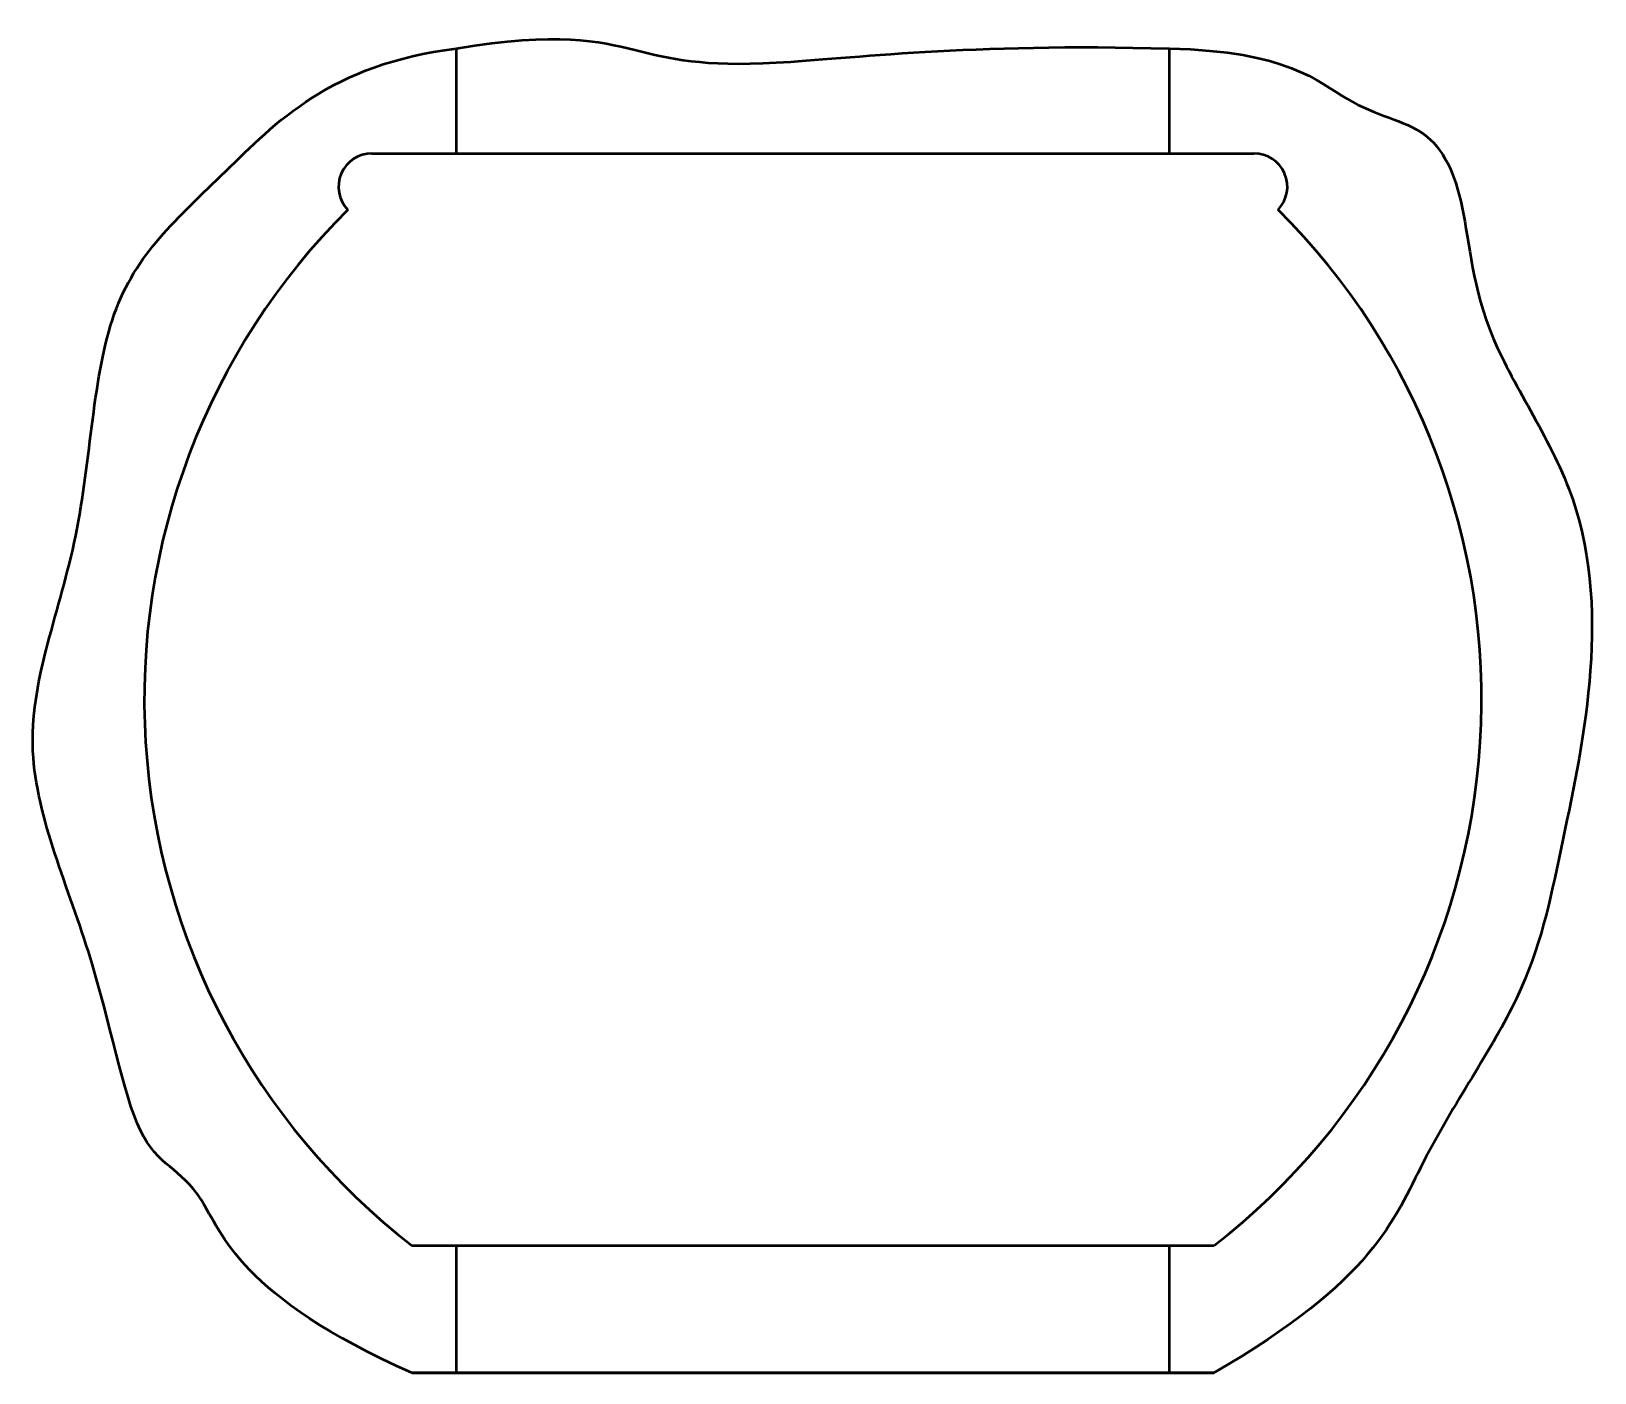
# Model space of a CAD drawing. Header units: millimetres. Extents: x -351 to 351, y -302 to 300.
import ezdxf

# ---------------------------------------------------------------- set-up
doc = ezdxf.new("R2010")
doc.units = ezdxf.units.MM
doc.layers.get('0').update_dxf_attribs({"lineweight": 50, "true_color": 0xffffff})

msp = doc.modelspace()

# ---------------------------------------------------------------- linework, layer by layer
for p, q in [((-160, 245), (-160, 292)), ((160, 245), (160, 292)), ((-197.85, 245), (197.85, 245)), ((-179.93, -245), (179.93, -245)), ((-160, -302), (-160, -245)), ((160, -302), (160, -245)), ((-179.93, -302), (179.93, -302)), ((179.93, -302), (-179.93, -302))]:
    msp.add_line(p, q)
for centre, radius, start, end in [((-197.85, 230), 15, 90, 223.48977), ((197.85, 230), 15, 316.51023, 90), ((10, 0), 310, 134.8761, 232.21567), ((-10, 0), 310, 307.78433, 45.1239)]:
    msp.add_arc(centre, radius, start, end)
for points in [[(-160, 292), (-114.21, 299.76), (-77.91, 290.97), (-35.82, 280.34), (69.62, 294.67), (160, 292)], [(-179.93, -302), (-256.86, -268.18), (-273.43, -210.18), (-304.09, -209.36), (-320.66, -112.41), (-363.74, -19.62), (-324.65, 69.13), (-322.32, 184.21), (-266.8, 231.43), (-216.26, 285.29), (-160, 292)], [(160, 292), (212.75, 290.97), (240.4, 263.36), (277.47, 258.36), (293.21, 225.39), (297.21, 163.85), (349.15, 91.93), (351.55, 6.42), (334.77, -69.5), (322.38, -132.23), (269.64, -206.15), (251.66, -260.49), (179.93, -302)]]:
    msp.add_open_spline(points, degree=3)

doc.saveas('drawing.dxf')
